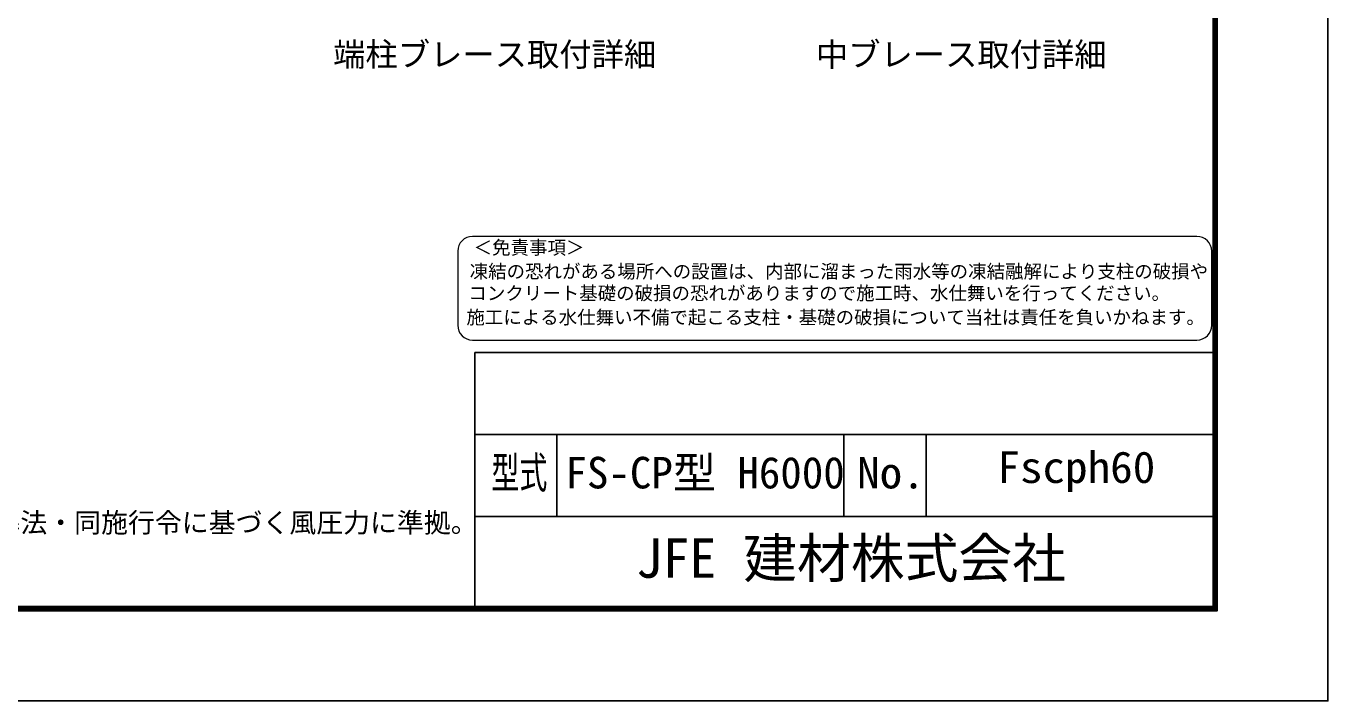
# Model space of a CAD drawing. Units: millimetres, scale not verified. Extents: x -14700 to 14700, y -10395 to 10395.
# Drawn here: x 3590 to 14700, y -10395 to -4635 of the extents above; entities that cross this region are included whole.
import ezdxf
from ezdxf.enums import TextEntityAlignment as Align

# ---------------------------------------------------------------- set-up
doc = ezdxf.new("R2010")
doc.units = ezdxf.units.MM
doc.header["$LTSCALE"] = 40
doc.layers.add('0-0_D-TTL-TXT', color=7, linetype='Continuous', lineweight=13)
doc.layers.add('0-C_D-TTL', color=7, linetype='Continuous', lineweight=25)
doc.styles.add('ＭＳ ゴシック', font='')
doc.styles.get('ＭＳ ゴシック').set_extended_font_data('MS Gothic')

msp = doc.modelspace()

# ---------------------------------------------------------------- linework, layer by layer
at = {"layer": '0-0_D-TTL-TXT', "color": 2}
for p, q in [((13581.57, -6430.35), (7400.61, -6430.35)), ((7274.24, -6556.72), (7274.24, -7188.58)), ((13707.94, -7188.58), (13707.94, -6556.72)), ((7400.61, -7314.95), (13581.57, -7314.95))]:
    msp.add_line(p, q, dxfattribs=at)
for centre, start, end in [((7400.61, -6556.72), 90, 180), ((13581.57, -6556.72), 0, 90), ((7400.61, -7188.58), 180, 270), ((13581.57, -7188.58), 270, 0)]:
    msp.add_arc(centre, 126.37, start, end, dxfattribs=at)
at = {"layer": '0-C_D-TTL'}
for p, q in [((7420, -7420), (7420, -9590)), ((7420, -7420), (13720, -7420)), ((7420, -8120), (13720, -8120)), ((8120, -8120), (8120, -8820)), ((10570, -8120), (10570, -8820)), ((11270, -8120), (11270, -8820)), ((7420, -8820), (13720, -8820))]:
    msp.add_line(p, q, dxfattribs=at)
at = {"layer": '0-C_D-TTL', "color": 2}
msp.add_lwpolyline([(-14700, 10395), (14700, 10395), (14700, -10395), (-14700, -10395)], close=True, dxfattribs=at)
at = {"layer": '0-C_D-TTL'}
for points in [[(-13755, 9625), (13755, 9625), (13755, -9625), (-13755, -9625)], [(-13746.25, 9616.25), (13746.25, 9616.25), (13746.25, -9616.25), (-13746.25, -9616.25)], [(-13737.5, 9607.5), (13737.5, 9607.5), (13737.5, -9607.5), (-13737.5, -9607.5)], [(-13728.75, 9598.75), (13728.75, 9598.75), (13728.75, -9598.75), (-13728.75, -9598.75)], [(-13720, 9590), (13720, 9590), (13720, -9590), (-13720, -9590)]]:
    msp.add_lwpolyline(points, close=True, dxfattribs=at)

# ---------------------------------------------------------------- texts
at = {"layer": '0-0_D-TTL-TXT', "style": 'ＭＳ ゴシック'}
for s, height, p in [('端柱ブレース取付詳細', 202.1, (6210.84, -5038.62)), ('中ブレース取付詳細', 202.1, (10330.29, -5039.15)), ('＜免責事項＞ \u3000\u3000', 115.5, (7409.98, -6617.84)), ('凍結の恐れがある場所への設置は、内部に溜まった雨水等の凍結融解により支柱の破損や', 115.5, (7375.8, -6821.28)), ('コンクリート基礎の破損の恐れがありますので施工時、水仕舞いを行ってください。', 115.5, (7365.41, -7006.86)), ('施工による水仕舞い不備で起こる支柱・基礎の破損について当社は責任を負いかねます。 ', 115.5, (7347.74, -7212.82)), ('FS-CP型 H6000', 269.4, (8193.27, -8661.81)), ('（設計条件）風荷重：昭和57年改正 建築基準法・同施行令に基づく風圧力に準拠。', 168.3, (-1163.57, -9007.61)), ('JFE 建材株式会社', 336.7, (8793.33, -9444.76))]:
    msp.add_text(s, height=height, dxfattribs=at).set_placement(p, align=Align.BOTTOM_LEFT)
for s, height, width, p in [('型式', 269.4, 0.65, (7560.93, -8661.81)), ('No.', 269.5, 1.05, (10682, -8661.81)), ('Fscph60', 269.5, 1.05, (11879, -8615.14))]:
    msp.add_text(s, height=height, dxfattribs=dict(at, width=width)).set_placement(p, align=Align.BOTTOM_LEFT)

doc.saveas('drawing.dxf')
